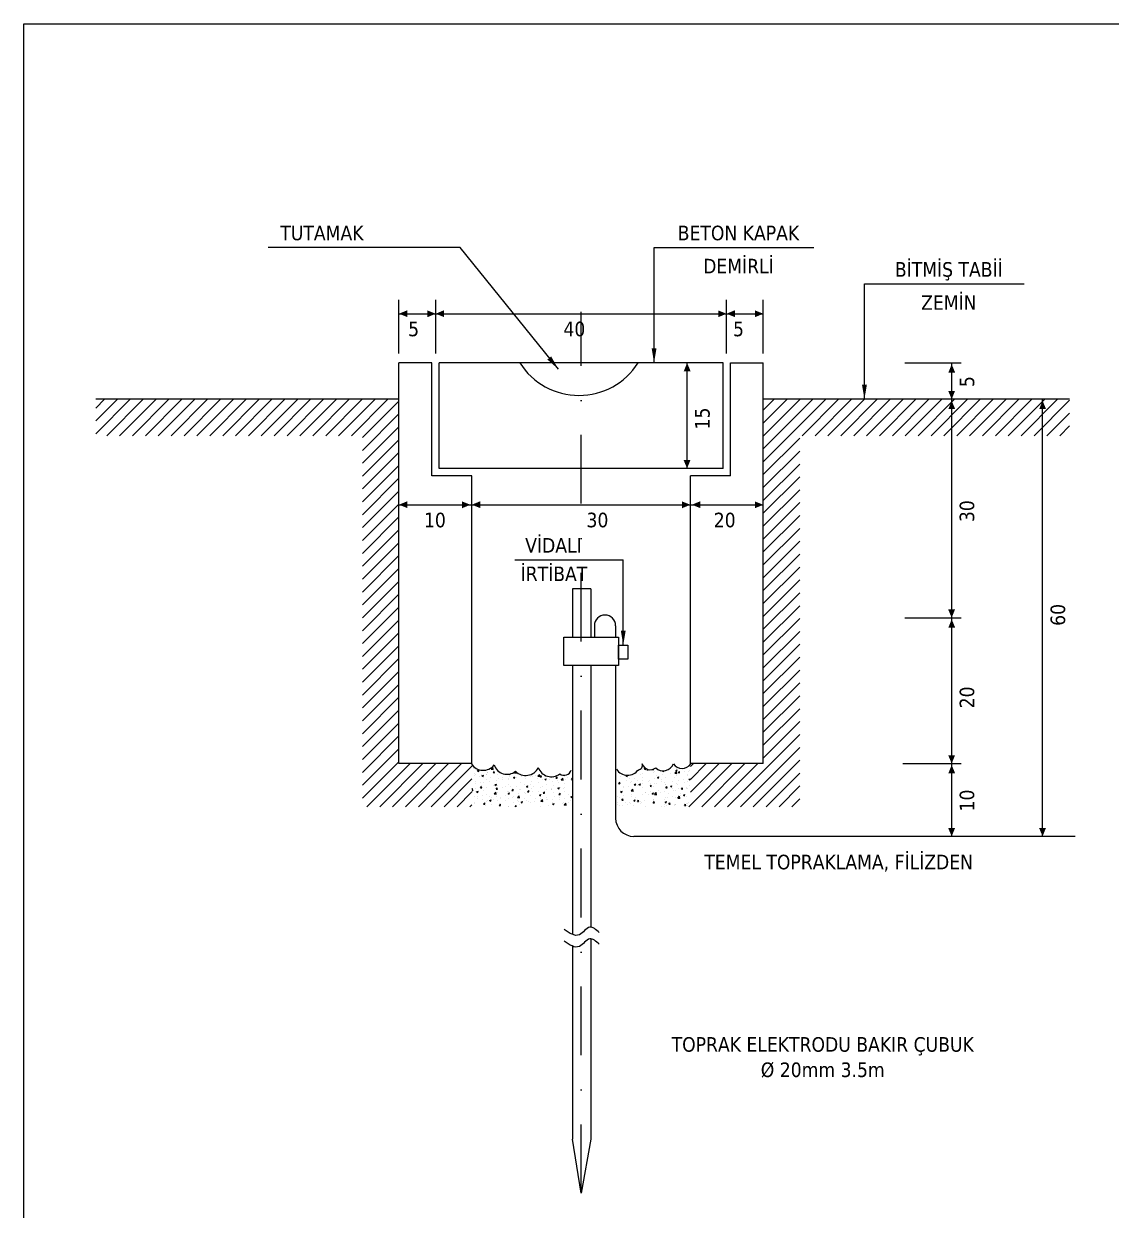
# Model space of a CAD drawing. Header units: millimetres. Extents: x -1928 to 11205, y 969 to 2843.
# Drawn here: x -1928.3 to -1526.8, y 2084.5 to 2522.5 of the extents above; entities that cross this region are included whole.
import ezdxf
from ezdxf.enums import TextEntityAlignment as Align

# ---------------------------------------------------------------- set-up
doc = ezdxf.new("R2010")
doc.units = ezdxf.units.MM
doc.linetypes.add('DASHDOT', pattern=[25.4, 12.7, -6.35, 0, -6.35])
doc.linetypes.add('SOLID_LINE', pattern=[0])
for name, color, linetype in [('KIRMIM', 1, 'Continuous'), ('MIMARI', 2, 'SOLID_LINE'), ('YAZI', 7, 'Continuous'), ('ZHAT', 6, 'Continuous')]:
    doc.layers.add(name, color=color, linetype=linetype)
doc.styles.add('ROMANS', font='tahoma.ttf')

# ---------------------------------------------------------------- blocks, each defined once
blk = doc.blocks.new('OU')
at = {"color": 0, "linetype": 'ByBlock'}
blk.add_solid([(-4.8, -11.5), (4.6, -11.5), (0, 0)], dxfattribs=at)

msp = doc.modelspace()

# ---------------------------------------------------------------- linework, layer by layer
for p, q in [((-1767.19, 2439.87), (-1838.07, 2439.88)), ((-1730.9, 2394.92), (-1767.19, 2439.87)), ((-1695.61, 2439.86), (-1636.59, 2439.87)), ((-1617.96, 2426.42), (-1558.94, 2426.43)), ((-1747.05, 2324.57), (-1706.99, 2324.57)), ((-1718.98, 2313.93), (-1725.7, 2313.93)), ((-1725.7, 2313.93), (-1725.7, 2296.04)), ((-1718.98, 2313.93), (-1718.98, 2296.04)), ((-1717.63, 2300.29), (-1717.63, 2296.04)), ((-1709.81, 2300.29), (-1709.81, 2296.04)), ((-1725.7, 2285.59), (-1725.7, 2186.45)), ((-1718.98, 2285.59), (-1718.98, 2189.01)), ((-1709.81, 2285.59), (-1709.81, 2229.25)), ((-1725.7, 2182.15), (-1725.7, 2110.72)), ((-1718.98, 2184.71), (-1718.98, 2110.72)), ((-1722.51, 2090.84), (-1725.7, 2110.72)), ((-1718.98, 2110.72), (-1722.51, 2090.84))]:
    msp.add_line(p, q)
at = {"linetype": 'ByBlock'}
for p, q in [((-1789.76, 2415.44), (-1655.3, 2415.44)), ((-1683.41, 2358.32), (-1683.41, 2397.31)), ((-1585.75, 2222.52), (-1585.75, 2397.31)), ((-1552.2, 2222.52), (-1552.2, 2383.87)), ((-1789.76, 2344.94), (-1655.3, 2344.94))]:
    msp.add_line(p, q, dxfattribs=at)
at = {"linetype": 'Continuous'}
for p, q in [((-1789.76, 2249.41), (-1789.76, 2397.31)), ((-1777.65, 2397.31), (-1789.76, 2397.31)), ((-1777.65, 2355.63), (-1777.65, 2397.31)), ((-1774.97, 2358.32), (-1774.97, 2397.31)), ((-1670.09, 2397.31), (-1774.97, 2397.31)), ((-1670.09, 2358.32), (-1670.09, 2397.31)), ((-1667.4, 2355.63), (-1667.4, 2397.31)), ((-1667.4, 2397.31), (-1655.3, 2397.31)), ((-1655.3, 2249.41), (-1655.3, 2397.31)), ((-1789.76, 2383.87), (-1901.68, 2383.87)), ((-1542.24, 2383.87), (-1655.3, 2383.87)), ((-1670.09, 2358.32), (-1774.97, 2358.32)), ((-1762.86, 2355.63), (-1777.65, 2355.63)), ((-1762.86, 2249.41), (-1762.86, 2355.63)), ((-1682.19, 2249.41), (-1682.19, 2355.63)), ((-1667.4, 2355.63), (-1682.19, 2355.63)), ((-1762.86, 2249.41), (-1789.76, 2249.41)), ((-1655.3, 2249.41), (-1682.19, 2249.41)), ((-1540.21, 2222.52), (-1703.09, 2222.52))]:
    msp.add_line(p, q, dxfattribs=at)
msp.add_lwpolyline([(-1728.85, 2296.04), (-1708.7, 2296.04), (-1708.7, 2285.59), (-1728.85, 2285.59)], close=True)
msp.add_arc((-1723.32, 2411.15), 25.85, 212.355, 327.645, dxfattribs=at)
for centre, radius, start, end in [((-1713.72, 2300.29), 3.91, 0, 180), ((-1703.09, 2229.25), 6.72, 180, 270)]:
    msp.add_arc(centre, radius, start, end)
for points in [[(-1694.71, 2402.69), (-1696.5, 2402.69), (-1695.61, 2397.31)], [(-1734.98, 2398.54), (-1733.58, 2399.67), (-1730.9, 2394.92)], [(-1617.06, 2389.24), (-1618.85, 2389.25), (-1617.96, 2383.87)], [(-1706.08, 2298.49), (-1707.88, 2298.5), (-1706.99, 2293.12)]]:
    msp.add_solid(points)
at = {"layer": 'Defpoints', "linetype": 'ByBlock'}
msp.add_point((-1722.51, 2090.84), dxfattribs=at)
at = {"layer": 'KIRMIM', "linetype": 'DASHDOT', "ltscale": 2}
msp.add_line((-1722.53, 2090.84), (-1722.53, 2416.19), dxfattribs=at)
at = {"layer": 'KIRMIM'}
for p, q in [((-1901.68, 2371.11), (-1888.92, 2383.87)), ((-1901.68, 2375.86), (-1893.67, 2383.87)), ((-1901.68, 2380.62), (-1898.43, 2383.87)), ((-1897.61, 2370.42), (-1884.17, 2383.87)), ((-1892.86, 2370.42), (-1879.41, 2383.87)), ((-1888.11, 2370.42), (-1874.66, 2383.87)), ((-1883.35, 2370.42), (-1869.91, 2383.87)), ((-1878.6, 2370.42), (-1865.15, 2383.87)), ((-1873.84, 2370.42), (-1860.4, 2383.87)), ((-1869.09, 2370.42), (-1855.65, 2383.87)), ((-1864.34, 2370.42), (-1850.89, 2383.87)), ((-1859.58, 2370.42), (-1846.14, 2383.87)), ((-1854.83, 2370.42), (-1841.38, 2383.87)), ((-1850.08, 2370.42), (-1836.63, 2383.87)), ((-1845.32, 2370.42), (-1831.88, 2383.87)), ((-1840.57, 2370.42), (-1827.12, 2383.87)), ((-1835.82, 2370.42), (-1822.37, 2383.87)), ((-1831.06, 2370.42), (-1817.62, 2383.87)), ((-1826.31, 2370.42), (-1812.86, 2383.87)), ((-1821.55, 2370.42), (-1808.11, 2383.87)), ((-1816.8, 2370.42), (-1803.36, 2383.87)), ((-1812.05, 2370.42), (-1798.6, 2383.87)), ((-1807.29, 2370.42), (-1793.85, 2383.87)), ((-1803.2, 2369.76), (-1789.76, 2383.21)), ((-1655.3, 2379.8), (-1651.24, 2383.87)), ((-1655.3, 2360.79), (-1632.22, 2383.87)), ((-1655.3, 2365.54), (-1636.98, 2383.87)), ((-1655.3, 2370.3), (-1641.73, 2383.87)), ((-1655.3, 2375.05), (-1646.48, 2383.87)), ((-1640.92, 2370.42), (-1627.47, 2383.87)), ((-1636.16, 2370.42), (-1622.72, 2383.87)), ((-1631.41, 2370.42), (-1617.96, 2383.87)), ((-1626.65, 2370.42), (-1613.21, 2383.87)), ((-1621.9, 2370.42), (-1608.46, 2383.87)), ((-1617.15, 2370.42), (-1603.7, 2383.87)), ((-1612.39, 2370.42), (-1598.95, 2383.87)), ((-1607.64, 2370.42), (-1594.19, 2383.87)), ((-1602.89, 2370.42), (-1589.44, 2383.87)), ((-1598.13, 2370.42), (-1584.69, 2383.87)), ((-1593.38, 2370.42), (-1579.93, 2383.87)), ((-1588.63, 2370.42), (-1575.18, 2383.87)), ((-1583.87, 2370.42), (-1570.43, 2383.87)), ((-1579.12, 2370.42), (-1565.67, 2383.87)), ((-1574.36, 2370.42), (-1560.92, 2383.87)), ((-1569.61, 2370.42), (-1556.17, 2383.87)), ((-1564.86, 2370.42), (-1551.41, 2383.87)), ((-1560.1, 2370.42), (-1546.66, 2383.87)), ((-1555.35, 2370.42), (-1542.24, 2383.53)), ((-1803.2, 2365.01), (-1789.76, 2378.45)), ((-1550.6, 2370.42), (-1542.24, 2378.78)), ((-1803.2, 2360.25), (-1789.76, 2373.7)), ((-1545.84, 2370.42), (-1542.24, 2374.02)), ((-1655.3, 2356.04), (-1641.86, 2369.48)), ((-1803.2, 2355.5), (-1789.76, 2368.95)), ((-1803.2, 2350.75), (-1789.76, 2364.19)), ((-1655.3, 2351.28), (-1641.86, 2364.73)), ((-1803.2, 2345.99), (-1789.76, 2359.44)), ((-1655.3, 2346.53), (-1641.86, 2359.97)), ((-1803.2, 2341.24), (-1789.76, 2354.69)), ((-1655.3, 2341.78), (-1641.86, 2355.22)), ((-1803.2, 2336.49), (-1789.76, 2349.93)), ((-1655.3, 2337.02), (-1641.86, 2350.47)), ((-1803.2, 2331.73), (-1789.76, 2345.18)), ((-1655.3, 2332.27), (-1641.86, 2345.71)), ((-1803.2, 2326.98), (-1789.76, 2340.42)), ((-1655.3, 2327.51), (-1641.86, 2340.96)), ((-1803.2, 2322.23), (-1789.76, 2335.67)), ((-1655.3, 2322.76), (-1641.86, 2336.21)), ((-1803.2, 2317.47), (-1789.76, 2330.92)), ((-1655.3, 2318.01), (-1641.86, 2331.45)), ((-1803.2, 2312.72), (-1789.76, 2326.16)), ((-1655.3, 2313.25), (-1641.86, 2326.7)), ((-1803.2, 2307.96), (-1789.76, 2321.41)), ((-1655.3, 2308.5), (-1641.86, 2321.95)), ((-1655.3, 2303.75), (-1641.86, 2317.19)), ((-1803.2, 2303.21), (-1789.76, 2316.66)), ((-1655.3, 2298.99), (-1641.86, 2312.44)), ((-1803.2, 2298.46), (-1789.76, 2311.9)), ((-1803.2, 2293.7), (-1789.76, 2307.15)), ((-1655.3, 2294.24), (-1641.86, 2307.68)), ((-1803.2, 2288.95), (-1789.76, 2302.39)), ((-1655.3, 2289.49), (-1641.86, 2302.93)), ((-1803.2, 2284.2), (-1789.76, 2297.64)), ((-1655.3, 2284.73), (-1641.86, 2298.18)), ((-1803.2, 2279.44), (-1789.76, 2292.89)), ((-1655.3, 2279.98), (-1641.86, 2293.42)), ((-1803.2, 2274.69), (-1789.76, 2288.13)), ((-1655.3, 2275.22), (-1641.86, 2288.67)), ((-1803.2, 2269.93), (-1789.76, 2283.38)), ((-1655.3, 2270.47), (-1641.86, 2283.92)), ((-1803.2, 2265.18), (-1789.76, 2278.63)), ((-1655.3, 2265.72), (-1641.86, 2279.16)), ((-1803.2, 2260.43), (-1789.76, 2273.87)), ((-1655.3, 2260.96), (-1641.86, 2274.41)), ((-1803.2, 2255.67), (-1789.76, 2269.12)), ((-1655.3, 2256.21), (-1641.86, 2269.66)), ((-1803.2, 2250.92), (-1789.76, 2264.37)), ((-1655.3, 2251.46), (-1641.86, 2264.9)), ((-1668.51, 2233.49), (-1641.86, 2260.15)), ((-1803.2, 2246.17), (-1789.76, 2259.61)), ((-1803.2, 2241.41), (-1789.76, 2254.86)), ((-1663.76, 2233.49), (-1641.86, 2255.39)), ((-1803.2, 2236.66), (-1789.76, 2250.1)), ((-1801.61, 2233.49), (-1785.69, 2249.41)), ((-1796.86, 2233.49), (-1780.94, 2249.41)), ((-1792.1, 2233.49), (-1776.18, 2249.41)), ((-1787.35, 2233.49), (-1771.43, 2249.41)), ((-1782.6, 2233.49), (-1766.68, 2249.41)), ((-1777.84, 2233.49), (-1762.59, 2248.75)), ((-1762.43, 2247.77), (-1762.43, 2247.77)), ((-1760.75, 2246.58), (-1760.36, 2247.04)), ((-1760.27, 2246.53), (-1760.36, 2247.04)), ((-1755.71, 2247.37), (-1755.08, 2248.03)), ((-1755.71, 2247.37), (-1754.99, 2247.26)), ((-1754.99, 2247.26), (-1755.08, 2248.02)), ((-1725.99, 2246.77), (-1725.99, 2246.77)), ((-1700.66, 2247.2), (-1700.66, 2247.2)), ((-1700.03, 2247.29), (-1700.03, 2247.29)), ((-1699.21, 2247.51), (-1698.76, 2247.68)), ((-1699.21, 2247.51), (-1698.81, 2247.24)), ((-1698.8, 2247.23), (-1698.67, 2247.63)), ((-1698.22, 2247.08), (-1698.02, 2247.32)), ((-1698.22, 2247.08), (-1697.74, 2247.04)), ((-1697.74, 2247.03), (-1697.78, 2247.25)), ((-1696.41, 2247.2), (-1695.79, 2247.11)), ((-1695.79, 2247.1), (-1695.82, 2247.38)), ((-1695.72, 2247.1), (-1695.72, 2247.1)), ((-1692.44, 2246.57), (-1692.27, 2246.77)), ((-1691.95, 2246.52), (-1692, 2246.78)), ((-1687.61, 2246.86), (-1687.05, 2247.08)), ((-1687.61, 2246.86), (-1687.21, 2246.59)), ((-1687.28, 2247.55), (-1687.28, 2247.55)), ((-1687.21, 2246.59), (-1687.05, 2247.07)), ((-1687.11, 2246.74), (-1687.11, 2246.74)), ((-1683.09, 2248.16), (-1683.09, 2248.16)), ((-1682.77, 2233.49), (-1666.85, 2249.41)), ((-1682.44, 2246.7), (-1682.44, 2246.7)), ((-1682.19, 2238.83), (-1671.6, 2249.41)), ((-1682.19, 2243.58), (-1676.36, 2249.41)), ((-1682.19, 2248.33), (-1681.11, 2249.41)), ((-1678.02, 2233.49), (-1662.1, 2249.41)), ((-1673.26, 2233.49), (-1657.34, 2249.41)), ((-1659, 2233.49), (-1641.86, 2250.64)), ((-1773.09, 2233.49), (-1762.86, 2243.72)), ((-1761.89, 2245.71), (-1761.89, 2245.71)), ((-1761.72, 2245.16), (-1761.72, 2245.16)), ((-1761.53, 2242.79), (-1761.53, 2242.79)), ((-1761.43, 2245.47), (-1761.43, 2245.47)), ((-1760.75, 2246.58), (-1760.27, 2246.54)), ((-1760.19, 2244.63), (-1760.19, 2244.63)), ((-1759.56, 2242.35), (-1759.56, 2242.35)), ((-1759.46, 2245.26), (-1759.46, 2245.26)), ((-1759.14, 2244.89), (-1758.57, 2245.11)), ((-1759.14, 2244.89), (-1758.74, 2244.62)), ((-1758.74, 2244.61), (-1758.57, 2245.1)), ((-1758.64, 2242.34), (-1758.64, 2242.34)), ((-1757.58, 2245.53), (-1757.58, 2245.53)), ((-1757.44, 2245.53), (-1757.44, 2245.53)), ((-1757.34, 2243.39), (-1757.34, 2243.39)), ((-1757.24, 2246.08), (-1757.24, 2246.08)), ((-1757.02, 2245.97), (-1757.02, 2245.97)), ((-1756.5, 2242.75), (-1756.5, 2242.75)), ((-1755.88, 2244.44), (-1755.88, 2244.44)), ((-1754.97, 2246.07), (-1754.58, 2246.54)), ((-1754.97, 2246.07), (-1754.48, 2246.03)), ((-1754.48, 2246.02), (-1754.57, 2246.53)), ((-1754.38, 2245.93), (-1754.38, 2245.93)), ((-1753.93, 2243.15), (-1753.93, 2243.15)), ((-1753.28, 2245.35), (-1753.28, 2245.35)), ((-1753.2, 2243.96), (-1753.2, 2243.96)), ((-1751.57, 2244.26), (-1751.57, 2244.26)), ((-1751.41, 2243.42), (-1751.41, 2243.42)), ((-1749.39, 2243.69), (-1749.39, 2243.69)), ((-1749.23, 2243.96), (-1749.23, 2243.96)), ((-1749.12, 2244.48), (-1749.12, 2244.48)), ((-1748.97, 2245.16), (-1748.97, 2245.16)), ((-1748.9, 2245.54), (-1748.7, 2245.53)), ((-1748.7, 2245.52), (-1748.71, 2245.59)), ((-1747.54, 2244.24), (-1746.98, 2244.46)), ((-1747.54, 2244.24), (-1747.14, 2243.97)), ((-1747.27, 2244.08), (-1747.27, 2244.08)), ((-1747.14, 2243.97), (-1746.98, 2244.45)), ((-1747.1, 2246.04), (-1746.66, 2246.49)), ((-1747.1, 2246.04), (-1746.38, 2245.93)), ((-1746.38, 2245.92), (-1746.42, 2246.27)), ((-1746.33, 2244.09), (-1746.33, 2244.09)), ((-1745.03, 2242.4), (-1745.03, 2242.4)), ((-1744.93, 2245.08), (-1744.93, 2245.08)), ((-1744.66, 2244.98), (-1744.66, 2244.98)), ((-1744.53, 2244.76), (-1744.53, 2244.76)), ((-1742.96, 2243.9), (-1742.96, 2243.9)), ((-1741.24, 2244.76), (-1741.24, 2244.76)), ((-1740.89, 2242.97), (-1740.89, 2242.97)), ((-1740.36, 2244.8), (-1740.36, 2244.8)), ((-1739.82, 2245.57), (-1739.82, 2245.57)), ((-1739.22, 2245.03), (-1739.22, 2245.03)), ((-1738.66, 2243.72), (-1738.66, 2243.72)), ((-1738.49, 2244.7), (-1737.86, 2245.36)), ((-1738.49, 2244.7), (-1737.77, 2244.59)), ((-1737.77, 2244.58), (-1737.86, 2245.35)), ((-1737.61, 2244.56), (-1737.22, 2245.02)), ((-1737.61, 2244.56), (-1737.12, 2244.51)), ((-1737.12, 2244.51), (-1737.22, 2245.01)), ((-1736.81, 2243.48), (-1736.81, 2243.48)), ((-1736.05, 2244.62), (-1736.05, 2244.62)), ((-1735.95, 2243.6), (-1735.39, 2243.81)), ((-1735.95, 2243.6), (-1735.55, 2243.33)), ((-1735.55, 2243.32), (-1735.38, 2243.81)), ((-1734.35, 2243.53), (-1734.35, 2243.53)), ((-1733.19, 2242.92), (-1733.19, 2242.92)), ((-1732.62, 2244.09), (-1732.62, 2244.09)), ((-1731.82, 2244.05), (-1731.43, 2244.51)), ((-1731.82, 2244.05), (-1731.34, 2244.01)), ((-1731.74, 2244.44), (-1731.74, 2244.44)), ((-1731.34, 2244), (-1731.43, 2244.51)), ((-1731.17, 2243.18), (-1731.17, 2243.18)), ((-1730.74, 2242.37), (-1730.74, 2242.37)), ((-1730.04, 2243.35), (-1730.04, 2243.35)), ((-1729.88, 2243.37), (-1729.25, 2244.02)), ((-1729.88, 2243.37), (-1729.16, 2243.26)), ((-1729.16, 2243.25), (-1729.25, 2244.02)), ((-1728.48, 2244.66), (-1728.48, 2244.66)), ((-1728.12, 2243.58), (-1728.12, 2243.58)), ((-1727.44, 2244.25), (-1727.44, 2244.25)), ((-1726.04, 2243.18), (-1726.04, 2243.18)), ((-1726.03, 2243.54), (-1725.65, 2244.01)), ((-1726.03, 2243.54), (-1725.55, 2243.5)), ((-1725.74, 2243.17), (-1725.74, 2243.17)), ((-1725.55, 2243.49), (-1725.64, 2244)), ((-1709.9, 2243.08), (-1709.9, 2243.08)), ((-1708.68, 2242.02), (-1708.29, 2242.49)), ((-1708.51, 2242.44), (-1708.51, 2242.44)), ((-1708.19, 2241.97), (-1708.28, 2242.48)), ((-1707.91, 2244.78), (-1707.91, 2244.78)), ((-1705.99, 2244.91), (-1705.47, 2245.11)), ((-1705.99, 2244.91), (-1705.58, 2244.64)), ((-1705.9, 2243.34), (-1705.9, 2243.34)), ((-1705.58, 2244.63), (-1705.42, 2245.11)), ((-1705.29, 2244.64), (-1705.29, 2244.64)), ((-1704.8, 2243.75), (-1704.8, 2243.75)), ((-1703.86, 2242.66), (-1703.86, 2242.66)), ((-1703.76, 2245.35), (-1703.76, 2245.35)), ((-1702.78, 2244.02), (-1702.78, 2244.02)), ((-1701.6, 2243.16), (-1701.6, 2243.16)), ((-1700.58, 2245.45), (-1700.58, 2245.45)), ((-1699.79, 2243.18), (-1699.79, 2243.18)), ((-1699.73, 2244.42), (-1699.73, 2244.42)), ((-1699.69, 2245.86), (-1699.69, 2245.86)), ((-1697.5, 2242.62), (-1697.5, 2242.62)), ((-1697.29, 2242.98), (-1697.29, 2242.98)), ((-1695.88, 2246.25), (-1695.88, 2246.25)), ((-1695.6, 2243.78), (-1695.6, 2243.78)), ((-1695.5, 2246.47), (-1695.5, 2246.47)), ((-1694.63, 2245.09), (-1694.63, 2245.09)), ((-1694.39, 2244.26), (-1693.83, 2244.48)), ((-1694.39, 2244.26), (-1693.99, 2243.99)), ((-1693.99, 2243.98), (-1693.83, 2244.47)), ((-1692.99, 2242.8), (-1692.99, 2242.8)), ((-1692.8, 2243.43), (-1692.8, 2243.43)), ((-1692.61, 2245.36), (-1692.61, 2245.36)), ((-1692.44, 2246.57), (-1691.95, 2246.53)), ((-1691.68, 2242.58), (-1691.68, 2242.58)), ((-1691.46, 2244.35), (-1691.46, 2244.35)), ((-1689.56, 2245.76), (-1689.56, 2245.76)), ((-1688.68, 2242.62), (-1688.68, 2242.62)), ((-1688.09, 2244.24), (-1688.09, 2244.24)), ((-1687.9, 2245.88), (-1687.27, 2246.54)), ((-1687.9, 2245.88), (-1687.18, 2245.77)), ((-1687.38, 2244.87), (-1687.38, 2244.87)), ((-1687.18, 2245.77), (-1687.27, 2246.53)), ((-1686.65, 2246.07), (-1686.26, 2246.53)), ((-1686.65, 2246.07), (-1686.17, 2246.02)), ((-1686.59, 2243.25), (-1686.59, 2243.25)), ((-1686.17, 2246.02), (-1686.26, 2246.52)), ((-1684.57, 2243.51), (-1684.57, 2243.51)), ((-1684.46, 2246.43), (-1684.46, 2246.43)), ((-1684.37, 2242.43), (-1684.37, 2242.43)), ((-1683.39, 2245.05), (-1683.39, 2245.05)), ((-1683.29, 2242.79), (-1683.29, 2242.79)), ((-1683.19, 2245.47), (-1683.19, 2245.47)), ((-1682.8, 2246.56), (-1682.8, 2246.56)), ((-1682.8, 2243.62), (-1682.23, 2243.83)), ((-1682.8, 2243.62), (-1682.4, 2243.34)), ((-1682.4, 2243.34), (-1682.23, 2243.83)), ((-1654.25, 2233.49), (-1641.86, 2245.89)), ((-1768.34, 2233.49), (-1762.86, 2238.97)), ((-1762.86, 2239.91), (-1762.62, 2240.17)), ((-1762.86, 2239.45), (-1762.53, 2239.4)), ((-1762.53, 2239.4), (-1762.62, 2240.16)), ((-1761.68, 2239.17), (-1761.68, 2239.17)), ((-1761.63, 2240.1), (-1761.63, 2240.1)), ((-1761.58, 2242.08), (-1761.58, 2242.08)), ((-1761.1, 2239.04), (-1760.54, 2239.26)), ((-1761.1, 2239.04), (-1760.7, 2238.77)), ((-1760.7, 2238.76), (-1760.53, 2239.25)), ((-1759.63, 2240.51), (-1759.24, 2240.98)), ((-1759.63, 2240.51), (-1759.15, 2240.47)), ((-1759.15, 2240.46), (-1759.24, 2240.97)), ((-1759.19, 2241.43), (-1759.19, 2241.43)), ((-1758.62, 2239.57), (-1758.62, 2239.57)), ((-1757.53, 2238.02), (-1757.53, 2238.02)), ((-1757.44, 2240.71), (-1757.44, 2240.71)), ((-1754.88, 2241.25), (-1754.88, 2241.25)), ((-1754.64, 2238.18), (-1754.01, 2238.83)), ((-1754.64, 2238.18), (-1753.92, 2238.07)), ((-1754.32, 2241.64), (-1753.76, 2241.86)), ((-1754.32, 2241.64), (-1753.92, 2241.37)), ((-1754.27, 2238.33), (-1754.27, 2238.33)), ((-1753.92, 2238.06), (-1754.01, 2238.83)), ((-1753.92, 2241.36), (-1753.76, 2241.85)), ((-1753.85, 2240.01), (-1753.46, 2240.47)), ((-1753.85, 2240.01), (-1753.36, 2239.96)), ((-1753.53, 2240.24), (-1753.53, 2240.24)), ((-1753.36, 2239.96), (-1753.46, 2240.46)), ((-1753.39, 2238.59), (-1753.39, 2238.59)), ((-1753.29, 2241.28), (-1753.29, 2241.28)), ((-1751.51, 2240.5), (-1751.51, 2240.5)), ((-1750.57, 2241.06), (-1750.57, 2241.06)), ((-1749.56, 2239.14), (-1749.56, 2239.14)), ((-1749.51, 2238.39), (-1748.94, 2238.61)), ((-1749.51, 2238.39), (-1749.11, 2238.12)), ((-1749.32, 2239.11), (-1749.32, 2239.11)), ((-1749.22, 2241.79), (-1749.22, 2241.79)), ((-1749.1, 2238.12), (-1748.94, 2238.6)), ((-1748.46, 2240.91), (-1748.46, 2240.91)), ((-1748.06, 2239.5), (-1747.67, 2239.96)), ((-1748.06, 2239.5), (-1747.58, 2239.46)), ((-1747.58, 2239.45), (-1747.67, 2239.96)), ((-1746.27, 2240.88), (-1746.27, 2240.88)), ((-1745.48, 2238.4), (-1745.48, 2238.4)), ((-1745.13, 2239.71), (-1745.13, 2239.71)), ((-1744.86, 2239.95), (-1744.86, 2239.95)), ((-1743.46, 2238.66), (-1743.46, 2238.66)), ((-1743.36, 2241.58), (-1743.36, 2241.58)), ((-1742.93, 2238.18), (-1742.93, 2238.18)), ((-1742.73, 2241), (-1742.16, 2241.21)), ((-1742.73, 2241), (-1742.33, 2240.73)), ((-1742.33, 2240.72), (-1742.16, 2241.21)), ((-1742.27, 2238.99), (-1741.88, 2239.46)), ((-1742.27, 2238.99), (-1741.79, 2238.95)), ((-1741.96, 2240.7), (-1741.96, 2240.7)), ((-1741.79, 2238.94), (-1741.88, 2239.45)), ((-1741.34, 2241.84), (-1741.34, 2241.84)), ((-1740.99, 2240.28), (-1740.99, 2240.28)), ((-1740.41, 2239.06), (-1740.41, 2239.06)), ((-1740.15, 2240.76), (-1740.15, 2240.76)), ((-1738.29, 2242.25), (-1738.29, 2242.25)), ((-1738.22, 2238.99), (-1738.22, 2238.99)), ((-1737.91, 2237.75), (-1737.35, 2237.96)), ((-1737.66, 2240.52), (-1737.66, 2240.52)), ((-1737.51, 2237.47), (-1737.35, 2237.96)), ((-1737.01, 2238.11), (-1737.01, 2238.11)), ((-1736.91, 2240.8), (-1736.91, 2240.8)), ((-1736.49, 2238.49), (-1736.1, 2238.95)), ((-1736.49, 2238.49), (-1736.01, 2238.44)), ((-1736, 2238.44), (-1736.1, 2238.94)), ((-1735.45, 2241.56), (-1735.45, 2241.56)), ((-1735.31, 2239.73), (-1735.31, 2239.73)), ((-1733.52, 2239.79), (-1733.52, 2239.79)), ((-1733.35, 2240.34), (-1733.35, 2240.34)), ((-1733.29, 2240), (-1733.29, 2240)), ((-1732.82, 2238.72), (-1732.82, 2238.72)), ((-1732.72, 2241.4), (-1732.72, 2241.4)), ((-1731.14, 2240.35), (-1730.57, 2240.57)), ((-1731.14, 2240.35), (-1730.73, 2240.08)), ((-1730.73, 2240.07), (-1730.57, 2240.56)), ((-1730.7, 2237.98), (-1730.31, 2238.44)), ((-1730.7, 2237.98), (-1730.22, 2237.94)), ((-1730.22, 2237.93), (-1730.31, 2238.44)), ((-1730.24, 2240.4), (-1730.24, 2240.4)), ((-1729.04, 2240.15), (-1729.04, 2240.15)), ((-1728.81, 2240.6), (-1728.81, 2240.6)), ((-1728.68, 2239.28), (-1728.68, 2239.28)), ((-1728.58, 2241.97), (-1728.58, 2241.97)), ((-1708.68, 2242.02), (-1708.19, 2241.98)), ((-1708.1, 2239.41), (-1708.1, 2239.41)), ((-1708, 2242.09), (-1708, 2242.09)), ((-1707.95, 2239.06), (-1707.38, 2239.27)), ((-1707.95, 2239.06), (-1707.55, 2238.79)), ((-1707.55, 2238.78), (-1707.38, 2239.27)), ((-1707.51, 2239.24), (-1707.51, 2239.24)), ((-1706.93, 2240.57), (-1706.93, 2240.57)), ((-1706.91, 2241.01), (-1706.91, 2241.01)), ((-1704.91, 2240.84), (-1704.91, 2240.84)), ((-1704.2, 2242.26), (-1704.2, 2242.26)), ((-1704.05, 2239.36), (-1703.42, 2240.02)), ((-1704.05, 2239.36), (-1703.33, 2239.25)), ((-1703.97, 2238.06), (-1703.97, 2238.06)), ((-1703.96, 2239.98), (-1703.96, 2239.98)), ((-1703.33, 2239.24), (-1703.42, 2240.01)), ((-1703.2, 2239.06), (-1703.2, 2239.06)), ((-1702.89, 2241.52), (-1702.5, 2241.98)), ((-1702.89, 2241.52), (-1702.41, 2241.48)), ((-1702.4, 2241.47), (-1702.5, 2241.97)), ((-1702.21, 2241.82), (-1702.21, 2241.82)), ((-1701.85, 2241.24), (-1701.85, 2241.24)), ((-1701.17, 2241.66), (-1700.61, 2241.88)), ((-1701.17, 2241.66), (-1700.77, 2241.39)), ((-1700.77, 2241.38), (-1700.6, 2241.87)), ((-1699.9, 2242.08), (-1699.9, 2242.08)), ((-1699.89, 2240.49), (-1699.89, 2240.49)), ((-1698.9, 2238.88), (-1698.9, 2238.88)), ((-1698.88, 2238.73), (-1698.88, 2238.73)), ((-1697.1, 2241.01), (-1696.71, 2241.47)), ((-1697.1, 2241.01), (-1696.62, 2240.97)), ((-1696.86, 2238.99), (-1696.86, 2238.99)), ((-1696.76, 2241.91), (-1696.76, 2241.91)), ((-1696.62, 2240.96), (-1696.71, 2241.47)), ((-1696.35, 2238.41), (-1695.79, 2238.63)), ((-1696.35, 2238.41), (-1695.95, 2238.14)), ((-1695.95, 2238.13), (-1695.79, 2238.62)), ((-1695.79, 2238.41), (-1695.79, 2238.41)), ((-1695.7, 2241.1), (-1695.7, 2241.1)), ((-1695.59, 2241.9), (-1695.59, 2241.9)), ((-1695.44, 2238.03), (-1694.81, 2238.68)), ((-1695.44, 2238.03), (-1694.72, 2237.91)), ((-1694.72, 2237.91), (-1694.81, 2238.67)), ((-1694.74, 2242.17), (-1694.74, 2242.17)), ((-1694.59, 2238.7), (-1694.59, 2238.7)), ((-1693.8, 2239.39), (-1693.8, 2239.39)), ((-1693.13, 2238.62), (-1693.13, 2238.62)), ((-1691.65, 2238.98), (-1691.65, 2238.98)), ((-1691.55, 2241.67), (-1691.55, 2241.67)), ((-1691.32, 2240.51), (-1690.93, 2240.97)), ((-1691.32, 2240.51), (-1690.83, 2240.46)), ((-1691.28, 2241.72), (-1691.28, 2241.72)), ((-1690.83, 2240.46), (-1690.93, 2240.96)), ((-1690.28, 2238.52), (-1690.28, 2238.52)), ((-1689.58, 2241.01), (-1689.01, 2241.23)), ((-1689.58, 2241.01), (-1689.18, 2240.74)), ((-1689.17, 2240.74), (-1689.01, 2241.22)), ((-1688.71, 2240.07), (-1688.71, 2240.07)), ((-1688.43, 2239.43), (-1688.43, 2239.43)), ((-1687.58, 2239.5), (-1687.58, 2239.5)), ((-1687.48, 2242.18), (-1687.48, 2242.18)), ((-1686.98, 2241.53), (-1686.98, 2241.53)), ((-1686.69, 2240.33), (-1686.69, 2240.33)), ((-1685.98, 2238.33), (-1685.98, 2238.33)), ((-1685.53, 2240), (-1685.14, 2240.46)), ((-1685.53, 2240), (-1685.05, 2239.96)), ((-1685.05, 2239.95), (-1685.14, 2240.46)), ((-1684.76, 2237.77), (-1684.2, 2237.98)), ((-1684.36, 2237.49), (-1684.19, 2237.98)), ((-1683.72, 2240.23), (-1683.72, 2240.23)), ((-1683.63, 2240.73), (-1683.63, 2240.73)), ((-1683.39, 2240.1), (-1683.39, 2240.1)), ((-1682.67, 2241.35), (-1682.67, 2241.35)), ((-1649.49, 2233.49), (-1641.86, 2241.13)), ((-1763.58, 2233.49), (-1762.86, 2234.21)), ((-1761.82, 2234.73), (-1761.82, 2234.73)), ((-1761.74, 2234.95), (-1761.74, 2234.95)), ((-1761.72, 2237.42), (-1761.72, 2237.42)), ((-1760.76, 2237.31), (-1760.76, 2237.31)), ((-1760.75, 2236.39), (-1760.75, 2236.39)), ((-1759.06, 2236.22), (-1759.06, 2236.22)), ((-1758.97, 2237.53), (-1758.97, 2237.53)), ((-1758.51, 2234.44), (-1758.12, 2234.91)), ((-1758.51, 2234.44), (-1758.03, 2234.4)), ((-1758.03, 2234.39), (-1758.12, 2234.9)), ((-1757.77, 2233.88), (-1757.77, 2233.88)), ((-1757.63, 2235.34), (-1757.63, 2235.34)), ((-1757.04, 2235.76), (-1757.04, 2235.76)), ((-1756.45, 2237.12), (-1756.45, 2237.12)), ((-1756.29, 2235.79), (-1755.72, 2236.01)), ((-1756.29, 2235.79), (-1755.88, 2235.52)), ((-1755.88, 2235.51), (-1755.72, 2236)), ((-1755.75, 2234.14), (-1755.75, 2234.14)), ((-1755.65, 2237.06), (-1755.65, 2237.06)), ((-1754.75, 2236.04), (-1754.75, 2236.04)), ((-1753.63, 2237.32), (-1753.63, 2237.32)), ((-1753.49, 2235.91), (-1753.49, 2235.91)), ((-1752.73, 2233.94), (-1752.34, 2234.4)), ((-1752.73, 2233.94), (-1752.24, 2233.9)), ((-1752.7, 2234.54), (-1752.7, 2234.54)), ((-1752.24, 2233.89), (-1752.34, 2234.39)), ((-1752.33, 2236.56), (-1752.33, 2236.56)), ((-1752.15, 2236.94), (-1752.15, 2236.94)), ((-1750.58, 2237.73), (-1750.58, 2237.73)), ((-1750.44, 2235.86), (-1750.44, 2235.86)), ((-1749.51, 2233.74), (-1749.51, 2233.74)), ((-1749.42, 2236.42), (-1749.42, 2236.42)), ((-1749.25, 2233.74), (-1749.25, 2233.74)), ((-1747.84, 2236.76), (-1747.84, 2236.76)), ((-1747.63, 2237.37), (-1747.63, 2237.37)), ((-1747.6, 2235.21), (-1747.6, 2235.21)), ((-1746.89, 2233.49), (-1746.55, 2233.89)), ((-1746.48, 2233.49), (-1746.55, 2233.89)), ((-1746.14, 2235.68), (-1746.14, 2235.68)), ((-1746.03, 2236.84), (-1745.4, 2237.5)), ((-1746.03, 2236.84), (-1745.31, 2236.73)), ((-1745.59, 2235.48), (-1745.59, 2235.48)), ((-1745.31, 2236.73), (-1745.4, 2237.49)), ((-1745.32, 2234.34), (-1745.32, 2234.34)), ((-1745.23, 2237.03), (-1745.23, 2237.03)), ((-1744.69, 2235.15), (-1744.13, 2235.36)), ((-1744.69, 2235.15), (-1744.29, 2234.88)), ((-1744.55, 2234.55), (-1744.55, 2234.55)), ((-1744.29, 2234.87), (-1744.13, 2235.36)), ((-1743.53, 2236.58), (-1743.53, 2236.58)), ((-1742.53, 2235.88), (-1742.53, 2235.88)), ((-1741.83, 2235.49), (-1741.83, 2235.49)), ((-1741.18, 2234.91), (-1741.18, 2234.91)), ((-1741.08, 2237.59), (-1741.08, 2237.59)), ((-1739.84, 2235.36), (-1739.84, 2235.36)), ((-1739.23, 2236.4), (-1739.23, 2236.4)), ((-1737.91, 2237.75), (-1737.51, 2237.48)), ((-1737.54, 2233.64), (-1737.54, 2233.64)), ((-1737.53, 2235.31), (-1737.53, 2235.31)), ((-1737.44, 2236.55), (-1737.44, 2236.55)), ((-1737.42, 2235.51), (-1736.79, 2236.16)), ((-1737.42, 2235.51), (-1736.7, 2235.4)), ((-1737.11, 2235.43), (-1737.11, 2235.43)), ((-1736.7, 2235.39), (-1736.79, 2236.16)), ((-1735.42, 2236.82), (-1735.42, 2236.82)), ((-1735.14, 2236.16), (-1735.14, 2236.16)), ((-1734.92, 2236.21), (-1734.92, 2236.21)), ((-1734.48, 2234.04), (-1734.48, 2234.04)), ((-1733.22, 2235.13), (-1733.22, 2235.13)), ((-1733.1, 2234.5), (-1732.53, 2234.72)), ((-1733.1, 2234.5), (-1732.7, 2234.23)), ((-1732.92, 2236.03), (-1732.92, 2236.03)), ((-1732.7, 2234.22), (-1732.53, 2234.71)), ((-1732.36, 2237.22), (-1732.36, 2237.22)), ((-1730.61, 2236.03), (-1730.61, 2236.03)), ((-1730.44, 2236.97), (-1730.44, 2236.97)), ((-1729.39, 2234.71), (-1729.39, 2234.71)), ((-1728.91, 2234.95), (-1728.91, 2234.95)), ((-1728.87, 2233.91), (-1728.87, 2233.91)), ((-1728.81, 2234.17), (-1728.18, 2234.83)), ((-1728.81, 2234.17), (-1728.09, 2234.06)), ((-1728.77, 2236.6), (-1728.77, 2236.6)), ((-1728.09, 2234.06), (-1728.18, 2234.82)), ((-1727.37, 2234.98), (-1727.37, 2234.98)), ((-1727.27, 2237.89), (-1727.27, 2237.89)), ((-1726.32, 2237.1), (-1725.76, 2237.32)), ((-1726.32, 2237.1), (-1725.92, 2236.83)), ((-1726.31, 2235.85), (-1726.31, 2235.85)), ((-1725.92, 2236.82), (-1725.75, 2237.31)), ((-1725.73, 2237.78), (-1725.73, 2237.78)), ((-1709.15, 2234.47), (-1709.15, 2234.47)), ((-1709.08, 2235.12), (-1709.08, 2235.12)), ((-1709.05, 2237.39), (-1709.05, 2237.39)), ((-1708.3, 2234.04), (-1708.3, 2234.04)), ((-1708.2, 2236.72), (-1708.2, 2236.72)), ((-1707.56, 2235.96), (-1707.17, 2236.42)), ((-1707.56, 2235.96), (-1707.07, 2235.91)), ((-1707.38, 2234.04), (-1707.38, 2234.04)), ((-1707.24, 2236.19), (-1707.24, 2236.19)), ((-1707.07, 2235.91), (-1707.17, 2236.41)), ((-1707.03, 2237.65), (-1707.03, 2237.65)), ((-1706.1, 2234.87), (-1706.1, 2234.87)), ((-1705.31, 2234.42), (-1705.31, 2234.42)), ((-1704.77, 2234.94), (-1704.77, 2234.94)), ((-1704.16, 2234.61), (-1704.16, 2234.61)), ((-1704.06, 2237.29), (-1704.06, 2237.29)), ((-1703.13, 2235.81), (-1702.57, 2236.03)), ((-1703.13, 2235.81), (-1702.73, 2235.54)), ((-1703.07, 2233.86), (-1703.07, 2233.86)), ((-1702.73, 2235.53), (-1702.57, 2236.02)), ((-1702.54, 2237), (-1702.54, 2237)), ((-1701.77, 2235.45), (-1701.38, 2235.91)), ((-1701.77, 2235.45), (-1701.29, 2235.41)), ((-1701.29, 2235.4), (-1701.38, 2235.91)), ((-1701, 2235.54), (-1701, 2235.54)), ((-1700.61, 2235.23), (-1700.61, 2235.23)), ((-1700.47, 2234.76), (-1700.47, 2234.76)), ((-1700.08, 2235.12), (-1700.08, 2235.12)), ((-1699.98, 2237.81), (-1699.98, 2237.81)), ((-1698.98, 2235.81), (-1698.98, 2235.81)), ((-1698.77, 2233.67), (-1698.77, 2233.67)), ((-1697.84, 2237.81), (-1697.84, 2237.81)), ((-1696.16, 2234.58), (-1696.16, 2234.58)), ((-1695.98, 2234.94), (-1695.59, 2235.41)), ((-1695.98, 2234.94), (-1695.5, 2234.9)), ((-1695.93, 2236.21), (-1695.93, 2236.21)), ((-1695.9, 2236.04), (-1695.9, 2236.04)), ((-1695.89, 2235.73), (-1695.89, 2235.73)), ((-1695.5, 2234.89), (-1695.59, 2235.4)), ((-1692.95, 2233.7), (-1692.95, 2233.7)), ((-1691.85, 2234.39), (-1691.85, 2234.39)), ((-1691.85, 2233.61), (-1691.85, 2233.61)), ((-1691.75, 2236.3), (-1691.75, 2236.3)), ((-1691.54, 2235.16), (-1690.97, 2235.38)), ((-1691.54, 2235.16), (-1691.14, 2234.89)), ((-1691.2, 2236.85), (-1691.2, 2236.85)), ((-1691.14, 2234.89), (-1690.97, 2235.37)), ((-1690.93, 2233.97), (-1690.93, 2233.97)), ((-1690.83, 2236.88), (-1690.83, 2236.88)), ((-1690.2, 2234.44), (-1689.81, 2234.9)), ((-1690.2, 2234.44), (-1689.71, 2234.39)), ((-1689.71, 2234.39), (-1689.81, 2234.89)), ((-1688.81, 2237.15), (-1688.81, 2237.15)), ((-1688.12, 2234.02), (-1688.12, 2234.02)), ((-1687.88, 2234.37), (-1687.88, 2234.37)), ((-1687.77, 2234.13), (-1687.77, 2234.13)), ((-1687.68, 2236.81), (-1687.68, 2236.81)), ((-1687.55, 2234.21), (-1687.55, 2234.21)), ((-1686.83, 2236.69), (-1686.2, 2237.35)), ((-1686.83, 2236.69), (-1686.11, 2236.58)), ((-1686.49, 2237.65), (-1686.49, 2237.65)), ((-1686.11, 2236.57), (-1686.2, 2237.34)), ((-1685.76, 2237.55), (-1685.76, 2237.55)), ((-1684.76, 2237.77), (-1684.36, 2237.5)), ((-1684.41, 2233.93), (-1684.02, 2234.39)), ((-1684.41, 2233.93), (-1683.93, 2233.89)), ((-1683.93, 2233.88), (-1684.02, 2234.39)), ((-1683.58, 2234.73), (-1683.58, 2234.73)), ((-1683.49, 2237.42), (-1683.49, 2237.42)), ((-1683.41, 2234.83), (-1683.41, 2234.83)), ((-1683.24, 2234.03), (-1683.24, 2234.03)), ((-1682.78, 2235.04), (-1682.78, 2235.04)), ((-1644.74, 2233.49), (-1641.86, 2236.38))]:
    msp.add_line(p, q, dxfattribs=at)
for points in [[(-1763.03, 2249.35, 0.520567), (-1763.03, 2249.35, 0.520567), (-1754.64, 2248.88, 0.520567), (-1746.72, 2246.55, 0.520567), (-1738.33, 2247.95, 0.520567), (-1730.4, 2245.62, 0.520567), (-1726.21, 2247.02, 0.520567)], [(-1709.5, 2247.29, 0.520567), (-1709.5, 2247.29, 0.520567), (-1701.4, 2247.14, 0.520567), (-1699.98, 2249.27, 0.520567), (-1695.01, 2247.85, 0.520567), (-1688.47, 2249.27, 0.520567), (-1682.08, 2249.27, 0.520567)]]:
    msp.add_lwpolyline(points, format="xyb", dxfattribs=at)
at = {"layer": 'MIMARI', "linetype": 'Continuous'}
for p, q in [((-1789.76, 2400.78), (-1789.76, 2420.63)), ((-1776.21, 2400.78), (-1776.21, 2420.63)), ((-1668.85, 2400.78), (-1668.85, 2420.63)), ((-1655.3, 2400.78), (-1655.3, 2420.63)), ((-1602.99, 2397.31), (-1582.26, 2397.31)), ((-1602.99, 2303.2), (-1582.26, 2303.2)), ((-1603.82, 2249.41), (-1582.26, 2249.41))]:
    msp.add_line(p, q, dxfattribs=at)
at = {"layer": 'MIMARI'}
for points in [[(-1715.83, 2187.02), (-1719.32, 2189.01), (-1723.17, 2186.22), (-1728.76, 2188.13)], [(-1715.83, 2182.72), (-1719.32, 2184.71), (-1723.17, 2181.91), (-1728.76, 2183.82)]]:
    msp.add_spline(points, degree=3, dxfattribs=at)
at = {"layer": 'YAZI', "linetype": 'Continuous'}
for p, q in [((-1695.61, 2397.31), (-1695.61, 2439.86)), ((-1617.96, 2383.87), (-1617.96, 2426.42)), ((-1706.99, 2293.12), (-1706.99, 2324.57))]:
    msp.add_line(p, q, dxfattribs=at)
at = {"layer": 'YAZI'}
msp.add_lwpolyline([(-1928.27, 2522.48), (-1518.61, 2522.48), (-1518.61, 2068.35), (-1928.27, 2068.35)], close=True, dxfattribs=at)
at = {"layer": 'ZHAT', "linetype": 'Continuous'}
msp.add_lwpolyline([(-1708.7, 2293.12), (-1705.27, 2293.12), (-1705.27, 2287.97), (-1708.7, 2287.97)], close=True, dxfattribs=at)

# ---------------------------------------------------------------- block references
at = {"yscale": 0.2689070548315785, "zscale": 0.2689070548327012}
for p, xscale, rotation in [((-1789.76, 2415.44), -0.2689070548315785, 90), ((-1776.21, 2415.44), -0.2689070548315785, 270), ((-1776.21, 2415.44), -0.2689070548315785, 90), ((-1668.85, 2415.44), -0.2689070548315785, 270), ((-1668.85, 2415.44), -0.2689070548315785, 90), ((-1655.3, 2415.44), -0.2689070548315785, 270), ((-1585.75, 2383.87), -0.2689070548329022, 180), ((-1683.41, 2358.32), -0.2689070548329022, 180), ((-1789.76, 2344.94), -0.2689070548315785, 90), ((-1763.4, 2344.94), -0.2689070548315785, 270), ((-1762.86, 2344.94), -0.2689070548315785, 90), ((-1682.19, 2344.94), -0.2689070548315785, 270), ((-1681.65, 2344.94), -0.2689070548315785, 90), ((-1655.3, 2344.94), -0.2689070548315785, 270), ((-1585.75, 2303.2), -0.2689070548329022, 180), ((-1585.75, 2249.41), -0.2689070548329022, 180), ((-1585.75, 2222.52), -0.2689070548329022, 180), ((-1552.2, 2222.52), -0.2689070548329022, 180)]:
    msp.add_blockref('OU', p, dxfattribs=dict(at, xscale=xscale, rotation=rotation))
at = {"xscale": -0.2689070548329022, "yscale": 0.2689070548315785, "zscale": 0.2689070548327012}
for p in [(-1683.41, 2397.31), (-1585.75, 2396.78), (-1585.75, 2383.33), (-1552.2, 2383.33), (-1585.75, 2302.66), (-1585.75, 2248.88)]:
    msp.add_blockref('OU', p, dxfattribs=at)

# ---------------------------------------------------------------- texts
at = {"style": 'ROMANS'}
for s, height, p in [('TUTAMAK', 5.378, (-1818.21, 2442.57)), ('BETON KAPAK', 5.3781, (-1664.46, 2442.56)), ('DEMİRLİ', 5.378, (-1664.46, 2430.33)), ('BİTMİŞ TABİİ', 5.3781, (-1586.82, 2429.11)), ('ZEMİN', 5.378, (-1586.82, 2416.88)), ('VİDALI', 5.378, (-1732.74, 2327.26)), ('İRTİBAT', 5.378, (-1732.55, 2316.75)), ('TEMEL TOPRAKLAMA, FİLİZDEN', 5.3781, (-1627.48, 2210.38)), ('TOPRAK ELEKTRODU BAKIR ÇUBUK', 5.3781, (-1633.35, 2143.06)), ('%%C 20mm 3.5m', 5.3781, (-1633.35, 2133.71))]:
    msp.add_text(s, height=height, dxfattribs=at).set_placement(p, align=Align.CENTER)
at = {"linetype": 'ByBlock', "style": 'ROMANS'}
for s, height, p in [('5', 5.38, (-1786.38, 2407.13)), ('40', 5.378, (-1729.06, 2407.13)), ('5', 5.38, (-1666.47, 2407.13)), ('10', 5.378, (-1780.54, 2336.62)), ('30', 5.378, (-1720.54, 2336.62)), ('20', 5.378, (-1673.57, 2336.62))]:
    msp.add_text(s, height=height, dxfattribs=at).set_placement(p)
for s, height, p in [('5', 5.38, (-1577.43, 2388.37)), ('15', 5.378, (-1675.09, 2372.74)), ('30', 5.378, (-1577.43, 2338.53)), ('60', 5.378, (-1543.88, 2300.25)), ('20', 5.378, (-1577.43, 2269.79)), ('10', 5.378, (-1577.43, 2231.74))]:
    msp.add_text(s, height=height, rotation=90, dxfattribs=at).set_placement(p)

doc.saveas('drawing.dxf')
